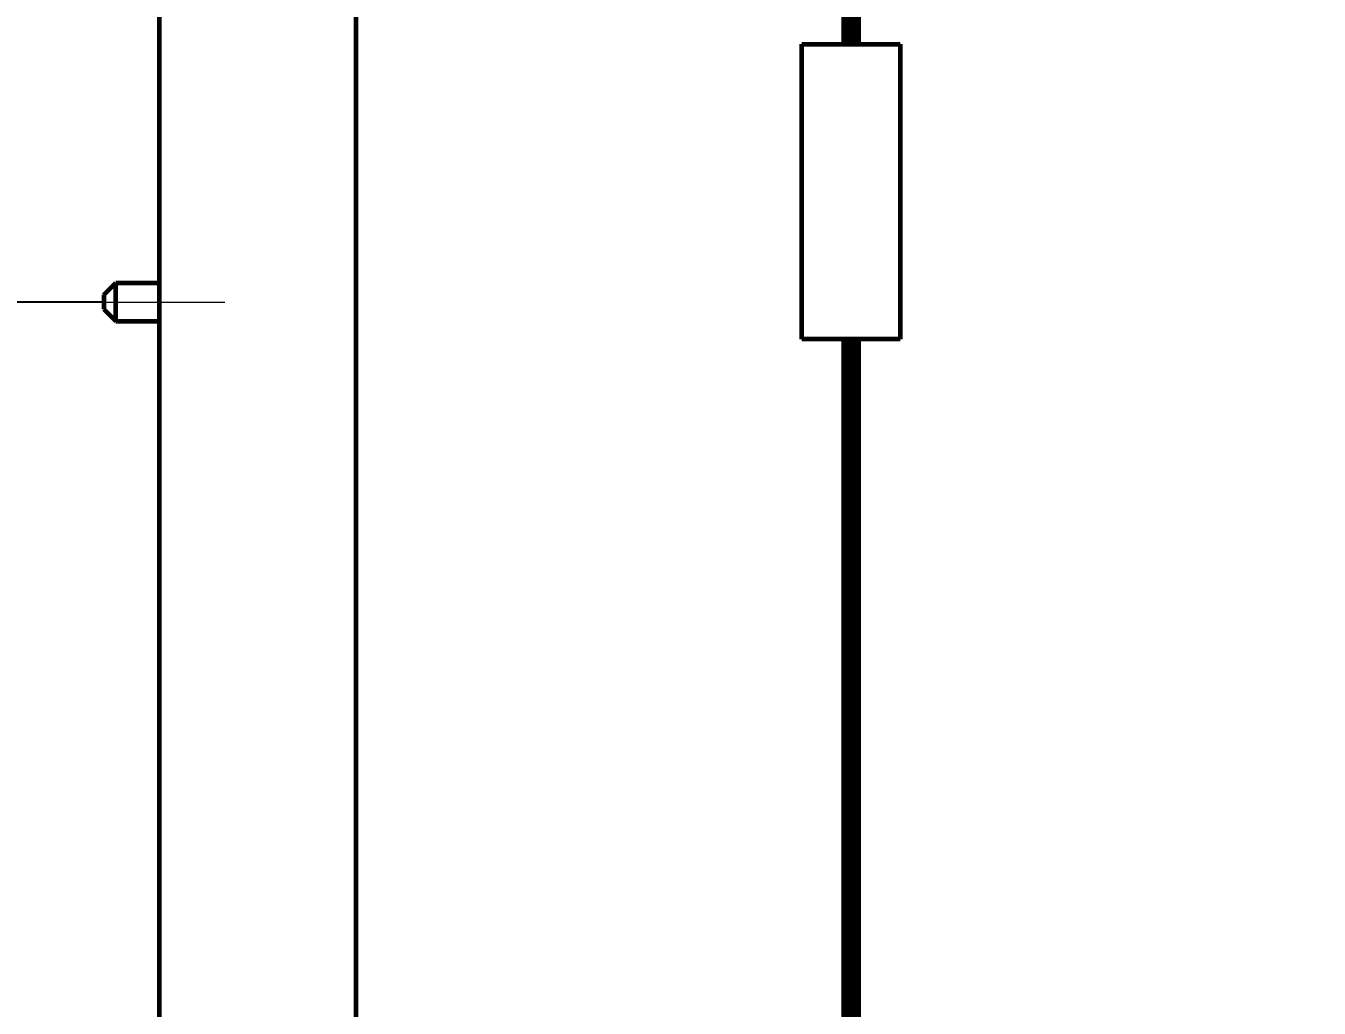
# Model space of a CAD drawing. Header units: millimetres. Extents: x -68 to 2520, y 0 to 297.
# Drawn here: x 914.77 to 954.2, y 160.12 to 190.07 of the extents above; entities that cross this region are included whole.
import ezdxf

# ---------------------------------------------------------------- set-up
doc = ezdxf.new("R2010")
doc.units = ezdxf.units.MM
for name, pattern in [('K5LT_AXLED', [13.660316, 9.160316, -1.5, 1.5, -1.5]), ('K5LT_BASIC', [0]), ('K5LT_THIN', [0])]:
    doc.linetypes.add(name, pattern=pattern)
doc.layers.add('Системный слой', color=7, linetype='Continuous')
doc.styles.add('KDIMTEXTSTYLE', font='GOST_AU.SHX', dxfattribs={"width": 0.96, "oblique": 15, "height": 5})
doc.dimstyles.new('KDIMSTYLE (1.50)', dxfattribs={"dimtxt": 5, "dimasz": 1, "dimexe": 2, "dimexo": 0, "dimgap": 1, "dimtad": 1, "dimlfac": 0.666667, "dimtxsty": 'KDIMTEXTSTYLE', "dimsah": 1, "dimcen": 0, "dimdle": 1, "dimadec": 0, "dimazin": 0, "dimtfac": 0.667, "dimtmove": 0, "dimatfit": 3, "dimfxl": 1, "dimtvp": 1, "dimtolj": 1, "dimtzin": 0, "dimarcsym": 0})

# ---------------------------------------------------------------- blocks, each defined once
blk = doc.blocks.new('U11')
at = {"layer": 'Системный слой', "color": 5, "linetype": 'K5LT_BASIC', "lineweight": 60, "true_color": 0x0000ff}
for p, q in [((938.428, 189.513), (941.428, 189.513)), ((938.428, 180.513), (938.428, 189.513)), ((941.428, 189.513), (941.428, 180.513)), ((941.428, 180.513), (938.428, 180.513))]:
    blk.add_line(p, q, dxfattribs=at)
blk = doc.blocks.new('U13')
at = {"layer": 'Системный слой', "color": 5, "linetype": 'K5LT_BASIC', "lineweight": 60, "true_color": 0x0000ff}
for p, q in [((938.428, 189.513), (941.428, 189.513)), ((938.428, 180.513), (938.428, 189.513)), ((941.428, 189.513), (941.428, 180.513)), ((941.428, 180.513), (938.428, 180.513))]:
    blk.add_line(p, q, dxfattribs=at)
blk = doc.blocks.new('KDIMARROW_01')
at = {"layer": 'Системный слой'}
blk.add_hatch(color=0, dxfattribs=at).paths.add_polyline_path([(0, 0), (-5, 0.658), (-4.5, 0), (-5, -0.658)])
at = {"layer": 'Системный слой', "color": 0, "linetype": 'K5LT_THIN', "lineweight": 18}
for p, q in [((-4.5, 0), (-5, 0.658)), ((-5, 0.658), (0, 0)), ((0, 0), (-5, -0.658)), ((-5, -0.658), (-4.5, 0)), ((0, 0), (-1, 0))]:
    blk.add_line(p, q, dxfattribs=at)

msp = doc.modelspace()

# ---------------------------------------------------------------- linework, layer by layer
at = {"layer": 'Системный слой', "color": 5, "linetype": 'K5LT_BASIC', "lineweight": 60, "true_color": 0x0000ff}
for p, q in [((918.83456, 212.39632), (918.83456, 89.39632)), ((918.83456, 212.39632), (918.83456, 89.39632)), ((924.83456, 206.39632), (924.83456, 95.39632)), ((924.83456, 206.39632), (924.83456, 95.39632)), ((917.14406, 181.86682), (917.51156, 182.23432)), ((917.14406, 181.86682), (917.51156, 182.23432)), ((917.51156, 182.23432), (918.83456, 182.23432)), ((917.51156, 181.05894), (917.51156, 182.23432)), ((917.51156, 182.23432), (918.83456, 182.23432)), ((917.51156, 181.05894), (917.51156, 182.23432)), ((917.14406, 181.86516), (917.14406, 181.42749)), ((917.14406, 181.86516), (917.14406, 181.42749)), ((917.14406, 181.42582), (917.51156, 181.05832)), ((917.14406, 181.42582), (917.51156, 181.05832)), ((917.51156, 181.05894), (918.83456, 181.05894)), ((917.51156, 181.05894), (918.83456, 181.05894)), ((917.51156, 181.05832), (918.83456, 181.05832)), ((917.51156, 181.05832), (918.83456, 181.05832))]:
    msp.add_line(p, q, dxfattribs=at)
at = {"layer": 'Системный слой', "color": 30, "linetype": 'K5LT_AXLED', "lineweight": 18, "true_color": 0xff8000}
msp.add_line((915.14406, 181.64632), (920.83456, 181.64632), dxfattribs=at)
msp.add_line((915.14406, 181.64632), (920.83456, 181.64632), dxfattribs=at)
at = {"layer": 'Системный слой', "color": 5, "linetype": 'K5LT_BASIC', "true_color": 0x0000ff, "const_width": 0.6}
for points in [[(939.92796, 189.5135), (939.92796, 195.84985), (986.68226, 195.84985), (986.68226, 95.39632), (939.92796, 95.39632), (939.92796, 101.73268)], [(939.92796, 189.5135), (939.92796, 195.84985), (986.68226, 195.84985), (986.68226, 95.39632), (939.92796, 95.39632), (939.92796, 101.73268)], [(939.92796, 110.73268), (939.92796, 180.5135)], [(939.92796, 110.73268), (939.92796, 180.5135)]]:
    msp.add_lwpolyline(points, dxfattribs=at)

# ---------------------------------------------------------------- block references
at = {"layer": 'Системный слой'}
for name in ['U11', 'U13']:
    msp.add_blockref(name, (0, 0), dxfattribs=at)

# ---------------------------------------------------------------- dimensions: what is measured, and where the dimension line sits
at = {"layer": 'Системный слой', "color": 7}
for base, p1, location, text in [((895.82508, 212.39632), (918.83456, 89.39632), (895.82508, 150.39632), '\\H5.0;\\W0.965;\\Q15;\\H5.0;\\W0.965;\\Q15;\\Q15;Н'), ((895.82508, 212.39632), (918.83456, 89.39632), (895.82508, 150.39632), '\\H5.0;\\W0.965;\\Q15;\\H5.0;\\W0.965;\\Q15;\\Q15;Н'), ((911.62921, 212.39632), (917.14406, 181.64632), (911.62921, 197.39632), '\\H5.0;\\W0.965;\\Q15;\\H5.0;\\W0.965;\\Q15;\\Q15;Н/4'), ((911.62921, 212.39632), (917.14406, 181.64632), (911.62921, 197.39632), '\\H5.0;\\W0.965;\\Q15;\\H5.0;\\W0.965;\\Q15;\\Q15;Н/4')]:
    msp.add_linear_dim(base=base, p1=p1, p2=(918.83456, 212.39632), angle=90, location=location, text=text, dimstyle='KDIMSTYLE (1.50)', override={"dimexo": 0, "dimblk1": 'KDIMARROW_01', "dimblk2": 'KDIMARROW_01', "dimse1": 0, "dimse2": 0, "dimclrt": 7, "dimtolj": 1}, dxfattribs=at).render()

doc.saveas('drawing.dxf')
